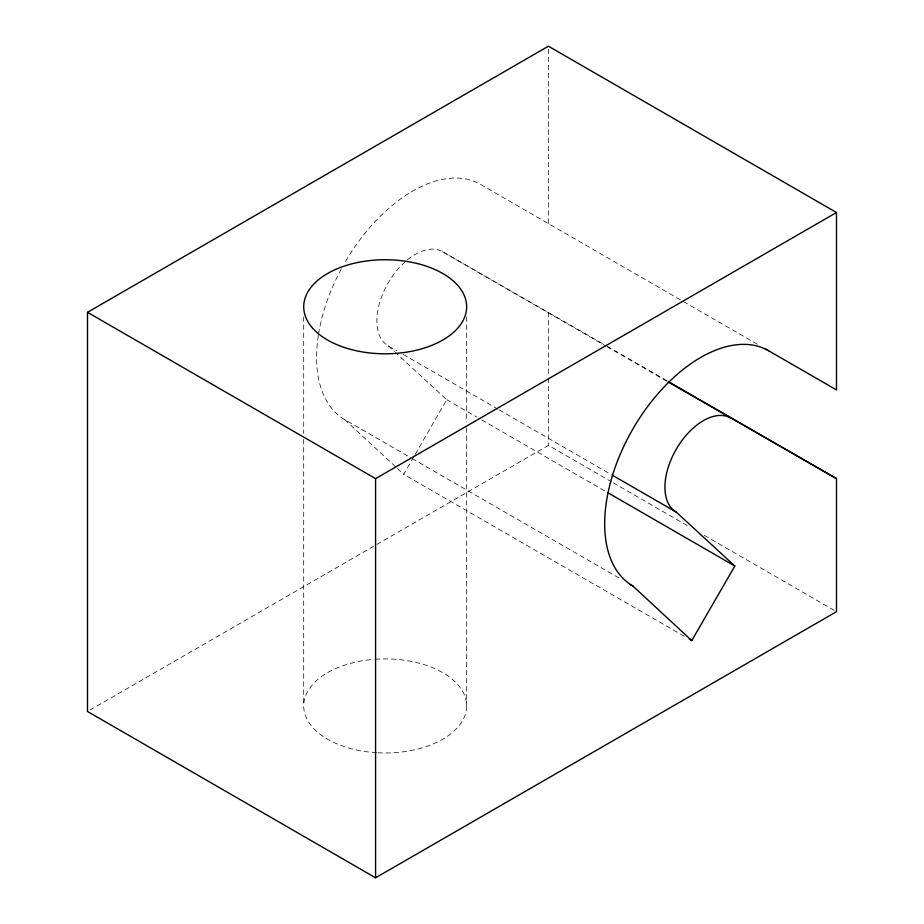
<?xml version="1.0" encoding="UTF-8"?>
<svg xmlns="http://www.w3.org/2000/svg" width="924" height="924" viewBox="0 0 924 924"><rect width="100%" height="100%" fill="white"/><g stroke="black" fill="none" stroke-linecap="round" stroke-linejoin="round"><path stroke-width="0.69" stroke-dasharray="4.62 3.46" d="M684.28 636.301L403.684 474.301L414.449 455.659M415.165 454.412L446.754 399.711L395.484 352.518M89.998 710.036L548.417 445.368L612.023 482.085M407.403 259.829A54.32 31.358 -60 0 1 442.365 251.617L605.786 345.437M757.38 344.248L480.526 184.407A135.805 78.401 -60 0 0 344.721 262.809M607.033 346.154L666.897 380.711M442.365 251.617L605.728 345.946M606.976 346.662L666.839 381.219M405.243 261.677A54.32 31.358 -60 0 0 388.161 345.772L396.893 350.82M403.13 354.412L497.909 409.136M499.156 409.852L611.388 474.659M613.27 482.813L688.091 526.01M704.307 535.366L836.497 611.688M446.754 399.711L476.68 416.99M481.67 419.877L606.375 491.868M318.341 335.435A135.805 78.401 -60 0 0 344.721 419.623L410.822 457.784M412.069 458.5L620.327 578.736M388.161 345.772L394.444 351.559M344.721 419.623L396.315 467.475M397.366 468.445L403.684 474.301M548.417 49.087L548.417 223.608M548.417 312.312L548.417 376.692M548.417 378.124L548.417 445.368M466.655 316.851L466.655 422.049M466.655 427.812L466.655 705.936M303.696 316.851L303.696 433.575M303.696 439.339L303.696 705.936M375.26 659.251A81.485 47.043 0 0 1 466.643 705.116A81.485 47.043 0 0 1 378.101 752.806M376.68 752.725A81.485 47.043 0 0 1 303.707 706.768A81.485 47.043 0 0 1 373.839 659.355M318.561 334.014A135.805 78.401 -60 0 1 341.279 268.988"/><path stroke-width="1.39" d="M689.269 639.189L691.764 640.621L734.823 566.031L676.241 512.092L612.635 475.375M669.392 382.155L836.497 478.632L836.497 611.688L375.583 877.8L87.503 711.48L87.503 312.312L548.417 46.2L836.497 212.52L836.497 389.928L764.853 348.567M87.503 312.312L375.583 478.632L836.497 212.52M668.087 381.947L836.497 478.632M607.622 492.596L734.823 566.031M630.307 584.499L632.801 585.943L691.764 640.621M375.583 478.632L375.583 877.8M676.241 512.092A54.32 31.358 -60 0 1 676.114 449.445A54.32 31.358 -60 0 1 730.434 417.937M632.801 585.943A135.805 78.401 -60 0 1 632.801 429.129A135.805 78.401 -60 0 1 768.595 350.727M344.444 347.505A81.485 47.043 0 0 0 466.655 306.768A81.485 47.043 0 0 0 344.444 266.031A81.485 47.043 0 0 0 344.444 347.505"/></g></svg>
